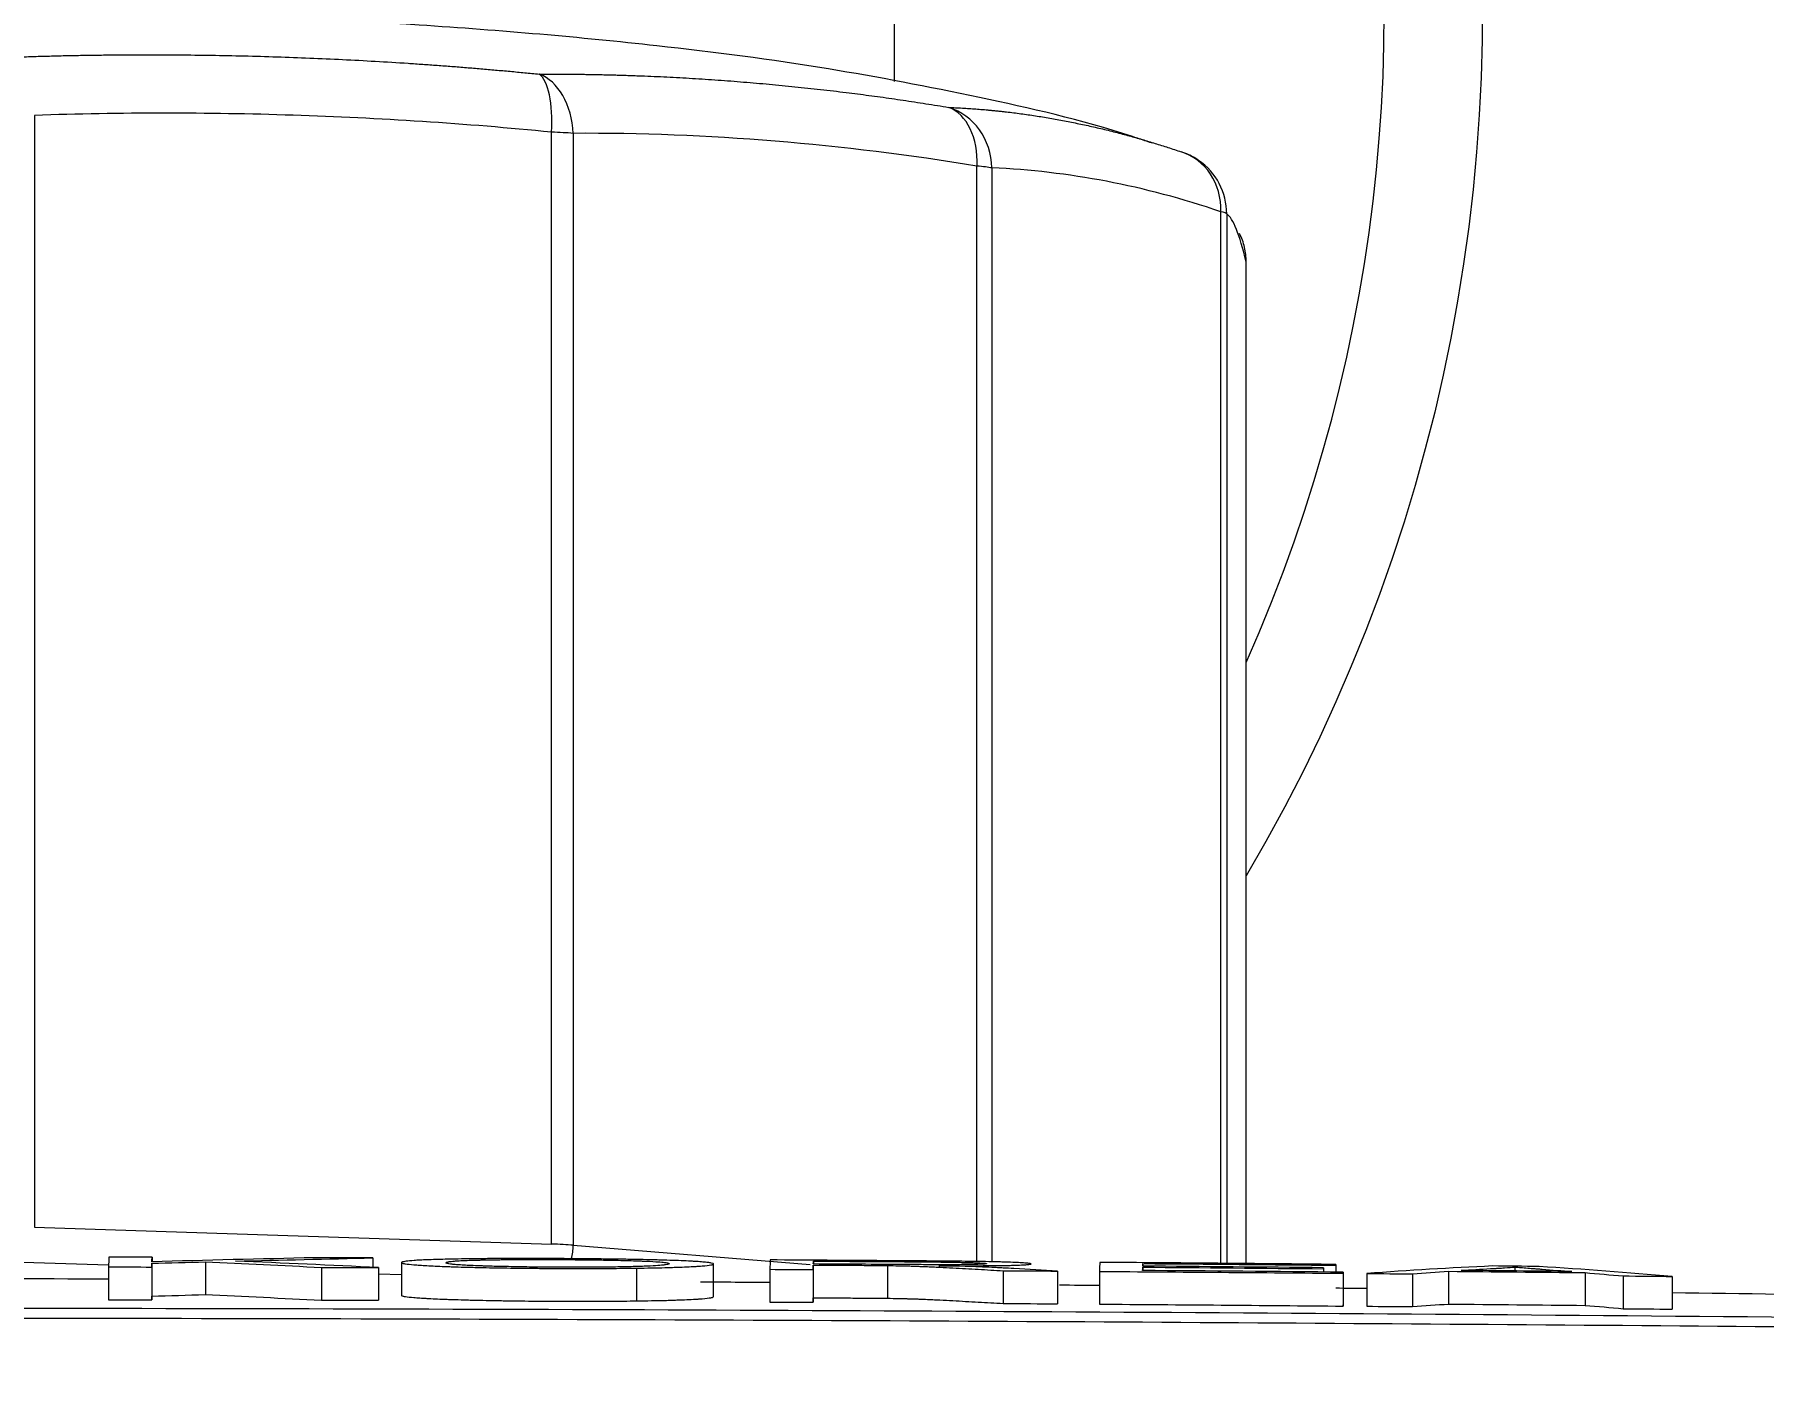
# Model space of a CAD drawing. Header units: millimetres. Extents: x 2433 to 4809, y -10272 to -6912.
# Drawn here: x 3197.83 to 3224.31, y -7985.04 to -7964.46 of the extents above; entities that cross this region are included whole.
import ezdxf

# ---------------------------------------------------------------- set-up
doc = ezdxf.new("R2010")
doc.units = ezdxf.units.MM
doc.layers.add('DIM', color=3, linetype='Continuous', lineweight=13)
doc.styles.add('ARIAL', font='arial.ttf')
doc.dimstyles.get("Standard").update_dxf_attribs({"dimtxt": 15, "dimasz": 15, "dimexe": 0.18, "dimexo": 0.0625, "dimgap": 4, "dimtad": 0, "dimtih": 1, "dimtoh": 1, "dimdec": 1, "dimdsep": 46, "dimtxsty": 'ARIAL', "dimcen": 0, "dimclrd": 3, "dimclre": 3, "dimclrt": 3, "dimadec": 0, "dimazin": 0, "dimtfac": 1, "dimtdec": 1, "dimtofl": 0, "dimtmove": 0, "dimatfit": 3, "dimfxl": 1, "dimtolj": 1, "dimtzin": 0, "dimarcsym": 0})

# ---------------------------------------------------------------- blocks, each defined once
blk = doc.blocks.new('*D43')
at = {"layer": 'Defpoints', "color": 0, "transparency": 16777216}
for p in [(3193.999, -7897.186), (3599.118, -9941.356), (3679.627, -9941.356)]:
    blk.add_point(p, dxfattribs=at)
at = {"layer": 'DIM', "color": 3, "lineweight": -2, "transparency": 16777216}
for p, q in [((3194.062, -7897.186), (3679.807, -7897.186)), ((3679.627, -7915.186), (3679.627, -8902.472)), ((3679.627, -9923.356), (3679.627, -8936.071)), ((3599.18, -9941.356), (3679.807, -9941.356))]:
    blk.add_line(p, q, dxfattribs=at)
at = {"layer": 'DIM', "color": 3, "transparency": 16777216}
for points in [[(3676.627, -7915.186), (3682.627, -7915.186), (3679.627, -7897.186)], [(3676.627, -9923.356), (3682.627, -9923.356), (3679.627, -9941.356)]]:
    blk.add_solid(points, dxfattribs=at)
at = {"layer": 'DIM', "color": 3, "transparency": 16777216, "insert": (3679.627, -8919.271), "char_height": 18, "attachment_point": 5, "style": 'ARIAL'}
blk.add_mtext('\\A1;(2280)', dxfattribs=at)

msp = doc.modelspace()

# ---------------------------------------------------------------- linework, layer by layer
at = {"linetype": 'Continuous', "lineweight": 18}
for p, q in [((3210.999, -7965.175), (3210.999, -7956.916)), ((3216.385, -7967.942), (3216.384, -7967.939)), ((3216.385, -7983.28), (3216.385, -7967.942)), ((3198.959, -7983.331), (3198.959, -7983.833)), ((3199.62, -7983.333), (3199.62, -7983.834)), ((3199.622, -7983.276), (3199.622, -7983.778)), ((3199.626, -7983.184), (3199.626, -7983.252)), ((3200.442, -7983.254), (3200.442, -7983.755)), ((3202.219, -7983.339), (3202.219, -7983.841)), ((3203.006, -7983.194), (3203.006, -7983.338)), ((3203.093, -7983.342), (3203.093, -7983.843)), ((3209.753, -7983.302), (3209.753, -7983.804)), ((3209.756, -7983.242), (3209.756, -7983.286)), ((3210.889, -7983.31), (3210.889, -7983.812)), ((3214.8, -7983.335), (3214.8, -7983.386)), ((3214.803, -7983.28), (3214.803, -7983.319)), ((3217.756, -7983.306), (3217.756, -7983.41)), ((3217.757, -7983.293), (3217.757, -7983.41)), ((3220.499, -7983.333), (3220.499, -7983.393)), ((3209.088, -7983.368), (3209.088, -7983.869)), ((3209.75, -7983.371), (3209.75, -7983.873)), ((3212.663, -7983.389), (3212.663, -7983.891)), ((3213.494, -7983.395), (3213.494, -7983.897)), ((3214.137, -7983.4), (3214.137, -7983.901)), ((3217.567, -7983.359), (3217.567, -7983.408)), ((3217.568, -7983.343), (3217.568, -7983.408)), ((3217.868, -7983.411), (3217.868, -7983.912)), ((3217.868, -7983.429), (3217.868, -7983.931)), ((3218.232, -7983.432), (3218.232, -7983.934)), ((3218.934, -7983.438), (3218.934, -7983.94)), ((3219.486, -7983.398), (3219.486, -7983.9)), ((3221.576, -7983.419), (3221.576, -7983.92)), ((3222.158, -7983.469), (3222.158, -7983.971)), ((3222.911, -7983.477), (3222.911, -7983.978))]:
    msp.add_line(p, q, dxfattribs=at)
at = {"linetype": 'Continuous', "lineweight": 13}
for p, q in [((3197.826, -7965.694), (3197.826, -7982.724)), ((3205.745, -7982.982), (3205.745, -7965.951)), ((3206.077, -7965.969), (3206.077, -7982.999)), ((3212.261, -7983.248), (3212.261, -7966.472)), ((3212.49, -7966.499), (3212.49, -7983.253)), ((3215.997, -7983.276), (3215.997, -7967.17)), ((3216.087, -7967.203), (3216.087, -7983.277)), ((3216.384, -7983.28), (3216.384, -7967.939)), ((3197.826, -7982.724), (3205.745, -7982.982)), ((3206.077, -7982.999), (3209.708, -7983.294)), ((3198.96, -7983.305), (3197.651, -7983.263)), ((3203.447, -7983.451), (3203.093, -7983.44)), ((3207.049, -7983.852), (3207.049, -7983.35))]:
    msp.add_line(p, q, dxfattribs=at)
at = {"linetype": 'Continuous', "lineweight": 18, "extrusion": (0, 0, -1)}
msp.add_arc((-3193.999, -7964.116), 26, 128.6803, 210.5719, dxfattribs=at)
at = {"linetype": 'Continuous', "lineweight": 13}
msp.add_arc((3193.999, -7964.116), 24.5, 336.0234, 48.4537, dxfattribs=at)
at = {"linetype": 'Continuous', "lineweight": 18}
for centre, start, end in [((3215.088, -7967.206), 55.3599, 71.0969), ((3215.385, -7967.942), 0, 13.2082)]:
    msp.add_arc(centre, 1, start, end, dxfattribs=at)
at = {"linetype": 'Continuous', "lineweight": 13}
for centre, major_axis, ratio, start_param, end_param in [((3205.395, -7966.033), (-0.005, 1), 0.683336, 4.77304, 6.037517), ((3205.395, -7966.033), (0.099, 0.995), 0.342438, 4.828573, 6.09305), ((3211.58, -7966.535), (0.04, 0.999), 0.91007, 4.784744, 6.049221), ((3211.58, -7966.535), (0.165, 0.986), 0.67237, 4.888534, 6.153011), ((3205.395, -7966.033), (-1, 0), 0.087156, 3.962179, 4.354878), ((3215.088, -7967.206), (0.324, 0.946), 0.899104, 5.047608, 6.312085), ((3215.088, -7967.206), (0.568, 0.823), 0.999089, 6.283165, 6.53612), ((3211.58, -7966.535), (-1, 0), 0.087156, 3.56948, 3.962179), ((3215.088, -7967.206), (-1, 0), 0.087156, 3.176781, 3.56948), ((3215.385, -7967.942), (0.974, 0.228), 0.988123, 6.053088, 6.283203), ((3205.395, -7983.063), (-1, 0), 0.087156, 3.962179, 4.354878), ((3205.736, -7983.031), (-0.04, -0.498), 0.679198, 1.264753, 1.689825)]:
    msp.add_ellipse(centre, major_axis=major_axis, ratio=ratio, start_param=start_param, end_param=end_param, dxfattribs=at)
at = {"linetype": 'Continuous', "lineweight": 18}
for centre, major_axis, ratio, start_param, end_param in [((3215.088, -7967.206), (0.568, 0.823), 0.999089, 5.319614, 6.283166), ((3215.385, -7967.942), (0.974, 0.228), 0.988123, 0.000017, 0.229046)]:
    msp.add_ellipse(centre, major_axis=major_axis, ratio=ratio, start_param=start_param, end_param=end_param, dxfattribs=at)
for points, knots in [([(3214.949, -7966.122), (3214.847, -7966.087), (3213.948, -7965.782), (3212.256, -7965.398), (3209.836, -7964.932), (3207.07, -7964.575), (3203.975, -7964.309), (3200.437, -7964.126), (3196.911, -7964.029), (3193.303, -7964.008), (3189.78, -7964.057), (3186.337, -7964.179), (3182.89, -7964.393), (3179.805, -7964.695), (3176.929, -7965.151), (3174.811, -7965.588), (3173.599, -7965.964), (3173.262, -7966.075)], [0, 0, 0, 0, 0.007267, 0.063999, 0.122625, 0.19141, 0.284019, 0.361251, 0.441573, 0.517676, 0.593093, 0.669703, 0.750451, 0.843607, 0.913436, 0.976116, 1, 1, 1, 1]), ([(3214.739, -7966.048), (3214.756, -7966.053), (3214.806, -7966.068), (3214.889, -7966.092), (3214.988, -7966.122), (3215.088, -7966.153), (3215.187, -7966.185), (3215.287, -7966.218), (3215.354, -7966.24), (3215.387, -7966.252)], [0, 0, 0, 0, 0.077587, 0.231048, 0.38457, 0.53819, 0.691944, 0.845868, 1, 1, 1, 1]), ([(3204.117, -7983.214), (3204.012, -7983.217), (3203.92, -7983.22), (3203.801, -7983.224), (3203.764, -7983.226), (3203.714, -7983.228), (3203.698, -7983.229), (3203.668, -7983.231), (3203.654, -7983.232), (3203.587, -7983.237), (3203.547, -7983.24), (3203.502, -7983.246), (3203.49, -7983.249), (3203.475, -7983.252), (3203.47, -7983.253), (3203.463, -7983.255), (3203.459, -7983.256), (3203.451, -7983.259), (3203.448, -7983.261), (3203.446, -7983.265), (3203.446, -7983.266), (3203.447, -7983.268), (3203.45, -7983.271), (3203.46, -7983.275), (3203.475, -7983.278), (3203.48, -7983.279), (3203.493, -7983.282), (3203.5, -7983.283), (3203.539, -7983.289), (3203.583, -7983.293), (3203.664, -7983.3), (3203.694, -7983.302), (3203.743, -7983.306), (3203.761, -7983.307), (3203.797, -7983.309), (3203.816, -7983.31), (3203.914, -7983.316), (3204.027, -7983.321), (3204.16, -7983.326), (3204.214, -7983.328), (3204.242, -7983.329), (3204.329, -7983.332), (3204.389, -7983.333), (3204.482, -7983.336), (3204.513, -7983.337), (3204.577, -7983.338), (3204.609, -7983.339), (3204.708, -7983.341), (3204.776, -7983.343), (3204.881, -7983.345), (3204.916, -7983.345), (3204.987, -7983.347), (3205.095, -7983.348), (3205.278, -7983.351), (3205.427, -7983.352), (3205.541, -7983.353), (3205.579, -7983.353), (3205.655, -7983.354), (3205.693, -7983.354), (3205.884, -7983.355), (3206.035, -7983.356), (3206.261, -7983.356), (3206.336, -7983.355), (3206.448, -7983.355), (3206.485, -7983.355), (3206.559, -7983.354), (3206.741, -7983.353), (3206.915, -7983.352), (3207.049, -7983.35)], [0, 0, 0, 0, 0.0625, 0.0625, 0.09375, 0.09375, 0.109375, 0.109375, 0.125, 0.125, 0.1875, 0.1875, 0.21875, 0.21875, 0.234375, 0.234375, 0.25, 0.25, 0.28125, 0.28125, 0.296875, 0.296875, 0.3125, 0.34375, 0.34375, 0.359375, 0.359375, 0.375, 0.375, 0.4375, 0.4375, 0.46875, 0.46875, 0.484375, 0.484375, 0.5, 0.5, 0.5625, 0.578125, 0.578125, 0.59375, 0.59375, 0.625, 0.625, 0.640625, 0.640625, 0.65625, 0.65625, 0.6875, 0.6875, 0.703125, 0.703125, 0.71875, 0.75, 0.78125, 0.78125, 0.796875, 0.796875, 0.8125, 0.8125, 0.875, 0.875, 0.90625, 0.90625, 0.921875, 0.921875, 0.9375, 1, 1, 1, 1]), ([(3207.049, -7983.35), (3207.208, -7983.348), (3207.352, -7983.345), (3207.514, -7983.341), (3207.545, -7983.34), (3207.591, -7983.339), (3207.606, -7983.338), (3207.635, -7983.337), (3207.707, -7983.335), (3207.771, -7983.332), (3207.865, -7983.328), (3207.908, -7983.326), (3207.957, -7983.323), (3207.966, -7983.322), (3207.985, -7983.321), (3208.012, -7983.319), (3208.036, -7983.317), (3208.112, -7983.311), (3208.155, -7983.306), (3208.191, -7983.3), (3208.198, -7983.299), (3208.208, -7983.296), (3208.213, -7983.295), (3208.223, -7983.291), (3208.227, -7983.289), (3208.228, -7983.281), (3208.217, -7983.276), (3208.184, -7983.27), (3208.176, -7983.268), (3208.159, -7983.266), (3208.13, -7983.262), (3208.068, -7983.256), (3208.002, -7983.251), (3207.946, -7983.248), (3207.927, -7983.246), (3207.895, -7983.245), (3207.885, -7983.244), (3207.863, -7983.243), (3207.761, -7983.238), (3207.639, -7983.233), (3207.496, -7983.229), (3207.48, -7983.228), (3207.447, -7983.227), (3207.431, -7983.227), (3207.38, -7983.225), (3207.276, -7983.223), (3207.166, -7983.22), (3207.013, -7983.217), (3206.933, -7983.216), (3206.831, -7983.214), (3206.81, -7983.214), (3206.768, -7983.213), (3206.706, -7983.212), (3206.558, -7983.21), (3206.428, -7983.209), (3206.296, -7983.207), (3206.23, -7983.207), (3206.163, -7983.206), (3206.119, -7983.206), (3206.096, -7983.206), (3205.984, -7983.205), (3205.894, -7983.204), (3205.715, -7983.204), (3205.626, -7983.203), (3205.493, -7983.203), (3205.426, -7983.203), (3205.36, -7983.203), (3205.315, -7983.203), (3205.293, -7983.203), (3205.183, -7983.203), (3205.01, -7983.203), (3204.845, -7983.204), (3204.724, -7983.205), (3204.684, -7983.206), (3204.625, -7983.206), (3204.606, -7983.206), (3204.567, -7983.207), (3204.395, -7983.209), (3204.241, -7983.211), (3204.117, -7983.214)], [0, 0, 0, 0, 0.0625, 0.0625, 0.078125, 0.078125, 0.085938, 0.085938, 0.09375, 0.125, 0.125, 0.15625, 0.15625, 0.164063, 0.164063, 0.171875, 0.1875, 0.1875, 0.25, 0.25, 0.265625, 0.265625, 0.28125, 0.28125, 0.3125, 0.3125, 0.375, 0.375, 0.390625, 0.390625, 0.40625, 0.4375, 0.46875, 0.46875, 0.484375, 0.484375, 0.492187, 0.492187, 0.5, 0.5625, 0.5625, 0.570312, 0.570312, 0.578125, 0.578125, 0.59375, 0.625, 0.625, 0.65625, 0.65625, 0.664062, 0.664062, 0.671875, 0.6875, 0.71875, 0.71875, 0.734375, 0.742187, 0.742187, 0.75, 0.75, 0.78125, 0.78125, 0.8125, 0.8125, 0.828125, 0.835937, 0.835937, 0.84375, 0.84375, 0.875, 0.90625, 0.90625, 0.921875, 0.921875, 0.929687, 0.929687, 0.9375, 1, 1, 1, 1]), ([(3204.612, -7983.314), (3204.519, -7983.311), (3204.44, -7983.307), (3204.358, -7983.302), (3204.342, -7983.301), (3204.313, -7983.299), (3204.3, -7983.298), (3204.261, -7983.295), (3204.239, -7983.293), (3204.202, -7983.289), (3204.186, -7983.286), (3204.161, -7983.282), (3204.151, -7983.28), (3204.137, -7983.276), (3204.132, -7983.274), (3204.127, -7983.27), (3204.127, -7983.268), (3204.131, -7983.262), (3204.139, -7983.258), (3204.159, -7983.254), (3204.164, -7983.253), (3204.174, -7983.251), (3204.179, -7983.25), (3204.198, -7983.247), (3204.213, -7983.245), (3204.248, -7983.242), (3204.269, -7983.24), (3204.305, -7983.238), (3204.318, -7983.237), (3204.345, -7983.235), (3204.36, -7983.235), (3204.407, -7983.232), (3204.442, -7983.231), (3204.501, -7983.229), (3204.522, -7983.228), (3204.554, -7983.228), (3204.566, -7983.227), (3204.589, -7983.227), (3204.601, -7983.226), (3204.624, -7983.226), (3204.637, -7983.226), (3204.661, -7983.225), (3204.699, -7983.224), (3204.738, -7983.224), (3204.817, -7983.222), (3204.873, -7983.222), (3204.96, -7983.22), (3204.989, -7983.22), (3205.049, -7983.22), (3205.14, -7983.219), (3205.266, -7983.218), (3205.363, -7983.218), (3205.43, -7983.218), (3205.463, -7983.218), (3205.564, -7983.218), (3205.631, -7983.218), (3205.732, -7983.218), (3205.766, -7983.218), (3205.834, -7983.218), (3205.868, -7983.219), (3205.936, -7983.219), (3205.97, -7983.219), (3206.038, -7983.22), (3206.072, -7983.22), (3206.239, -7983.221), (3206.369, -7983.223), (3206.525, -7983.225), (3206.556, -7983.226), (3206.618, -7983.227), (3206.648, -7983.227), (3206.736, -7983.229), (3206.792, -7983.23), (3206.9, -7983.233), (3206.951, -7983.235), (3207.023, -7983.237), (3207.047, -7983.238), (3207.092, -7983.239), (3207.113, -7983.24), (3207.216, -7983.244), (3207.285, -7983.247), (3207.341, -7983.251)], [0, 0, 0, 0, 0.0625, 0.0625, 0.078125, 0.078125, 0.09375, 0.09375, 0.125, 0.125, 0.15625, 0.15625, 0.1875, 0.1875, 0.21875, 0.21875, 0.25, 0.25, 0.3125, 0.3125, 0.328125, 0.328125, 0.34375, 0.34375, 0.375, 0.375, 0.40625, 0.40625, 0.421875, 0.421875, 0.4375, 0.4375, 0.46875, 0.46875, 0.484375, 0.484375, 0.492187, 0.492187, 0.5, 0.5, 0.507812, 0.507812, 0.515625, 0.53125, 0.53125, 0.5625, 0.5625, 0.578125, 0.578125, 0.59375, 0.625, 0.640625, 0.640625, 0.65625, 0.65625, 0.6875, 0.6875, 0.703125, 0.703125, 0.71875, 0.71875, 0.734375, 0.734375, 0.75, 0.75, 0.8125, 0.8125, 0.828125, 0.828125, 0.84375, 0.84375, 0.875, 0.875, 0.90625, 0.90625, 0.921875, 0.921875, 0.9375, 0.9375, 1, 1, 1, 1]), ([(3207.341, -7983.251), (3207.388, -7983.254), (3207.426, -7983.257), (3207.484, -7983.264), (3207.506, -7983.267), (3207.524, -7983.271), (3207.527, -7983.272), (3207.533, -7983.273), (3207.54, -7983.276), (3207.544, -7983.278), (3207.546, -7983.281), (3207.546, -7983.283), (3207.543, -7983.286), (3207.54, -7983.288), (3207.528, -7983.293), (3207.514, -7983.296), (3207.486, -7983.3), (3207.48, -7983.301), (3207.467, -7983.302), (3207.46, -7983.303), (3207.438, -7983.306), (3207.421, -7983.307), (3207.363, -7983.312), (3207.315, -7983.315), (3207.25, -7983.318), (3207.242, -7983.318), (3207.227, -7983.319), (3207.219, -7983.319), (3207.195, -7983.32), (3207.162, -7983.321), (3207.127, -7983.323), (3207.091, -7983.324), (3207.072, -7983.324), (3207.014, -7983.326), (3206.973, -7983.327), (3206.91, -7983.329), (3206.877, -7983.329), (3206.843, -7983.33), (3206.82, -7983.33), (3206.809, -7983.331), (3206.703, -7983.333), (3206.555, -7983.335), (3206.394, -7983.336), (3206.311, -7983.336), (3206.283, -7983.336), (3206.227, -7983.336), (3206.199, -7983.336), (3206.059, -7983.337), (3205.945, -7983.336), (3205.802, -7983.336), (3205.773, -7983.336), (3205.716, -7983.335), (3205.631, -7983.335), (3205.49, -7983.334), (3205.38, -7983.332), (3205.298, -7983.331), (3205.271, -7983.331), (3205.217, -7983.33), (3205.19, -7983.329), (3205.059, -7983.327), (3204.96, -7983.325), (3204.822, -7983.321), (3204.778, -7983.32), (3204.714, -7983.318), (3204.693, -7983.317), (3204.652, -7983.316), (3204.632, -7983.315), (3204.612, -7983.314)], [0, 0, 0, 0, 0.0625, 0.0625, 0.125, 0.125, 0.140625, 0.140625, 0.15625, 0.1875, 0.1875, 0.21875, 0.21875, 0.25, 0.25, 0.3125, 0.3125, 0.328125, 0.328125, 0.34375, 0.34375, 0.375, 0.375, 0.4375, 0.4375, 0.445313, 0.445313, 0.453125, 0.453125, 0.46875, 0.484375, 0.484375, 0.5, 0.5, 0.53125, 0.53125, 0.546875, 0.554688, 0.554688, 0.5625, 0.5625, 0.625, 0.65625, 0.65625, 0.671875, 0.671875, 0.6875, 0.6875, 0.75, 0.75, 0.765625, 0.765625, 0.78125, 0.8125, 0.84375, 0.84375, 0.859375, 0.859375, 0.875, 0.875, 0.9375, 0.9375, 0.96875, 0.96875, 0.984375, 0.984375, 1, 1, 1, 1]), ([(3211.679, -7983.313), (3211.752, -7983.313), (3211.823, -7983.313), (3211.964, -7983.314), (3212.034, -7983.313), (3212.172, -7983.313), (3212.24, -7983.313), (3212.34, -7983.312), (3212.373, -7983.312), (3212.438, -7983.312), (3212.47, -7983.311), (3212.562, -7983.311), (3212.62, -7983.31), (3212.688, -7983.309), (3212.701, -7983.308), (3212.727, -7983.308), (3212.74, -7983.308), (3212.777, -7983.307), (3212.801, -7983.306), (3212.867, -7983.304), (3212.907, -7983.303), (3212.958, -7983.301), (3212.974, -7983.3), (3213.002, -7983.298), (3213.015, -7983.297), (3213.048, -7983.295), (3213.064, -7983.293), (3213.077, -7983.291), (3213.079, -7983.29), (3213.083, -7983.29), (3213.088, -7983.288), (3213.089, -7983.287), (3213.089, -7983.284), (3213.084, -7983.282), (3213.072, -7983.28), (3213.069, -7983.279), (3213.062, -7983.278), (3213.052, -7983.277), (3213.02, -7983.273), (3212.981, -7983.271), (3212.934, -7983.268), (3212.917, -7983.267), (3212.881, -7983.265), (3212.862, -7983.264), (3212.8, -7983.262), (3212.754, -7983.26), (3212.69, -7983.258), (3212.677, -7983.257), (3212.65, -7983.257), (3212.636, -7983.256), (3212.594, -7983.255), (3212.506, -7983.253), (3212.41, -7983.251), (3212.326, -7983.249), (3212.309, -7983.249), (3212.274, -7983.249), (3212.257, -7983.248), (3212.205, -7983.248), (3212.17, -7983.247), (3212.064, -7983.246), (3211.993, -7983.245), (3211.85, -7983.243), (3211.778, -7983.243), (3211.634, -7983.241), (3211.561, -7983.241), (3211.453, -7983.24), (3211.416, -7983.24), (3211.344, -7983.239), (3211.307, -7983.239), (3211.126, -7983.238), (3210.4, -7983.233), (3209.674, -7983.228), (3209.094, -7983.224)], [0, 0, 0, 0, 0.03125, 0.03125, 0.0625, 0.0625, 0.09375, 0.09375, 0.109375, 0.109375, 0.125, 0.125, 0.15625, 0.15625, 0.164062, 0.164062, 0.171875, 0.171875, 0.1875, 0.1875, 0.21875, 0.21875, 0.234375, 0.234375, 0.25, 0.25, 0.28125, 0.28125, 0.289062, 0.289062, 0.296875, 0.3125, 0.3125, 0.34375, 0.34375, 0.351562, 0.351562, 0.359375, 0.375, 0.40625, 0.40625, 0.421875, 0.421875, 0.4375, 0.4375, 0.46875, 0.46875, 0.476562, 0.476562, 0.484375, 0.484375, 0.5, 0.53125, 0.53125, 0.539062, 0.539062, 0.546875, 0.546875, 0.5625, 0.5625, 0.59375, 0.59375, 0.625, 0.625, 0.65625, 0.65625, 0.671875, 0.671875, 0.6875, 0.6875, 0.75, 1, 1, 1, 1]), ([(3209.753, -7983.302), (3209.943, -7983.303), (3210.18, -7983.305), (3210.416, -7983.306), (3210.511, -7983.307), (3210.559, -7983.307), (3210.653, -7983.308), (3210.701, -7983.308), (3210.772, -7983.309), (3210.795, -7983.309), (3210.842, -7983.31), (3210.866, -7983.31), (3210.889, -7983.31)], [0, 0, 0, 0, 0.5, 0.625, 0.625, 0.75, 0.75, 0.875, 0.875, 0.9375, 0.9375, 1, 1, 1, 1]), ([(3209.756, -7983.242), (3210.054, -7983.244), (3210.501, -7983.247), (3211.022, -7983.25), (3211.246, -7983.252), (3211.339, -7983.253), (3211.358, -7983.253), (3211.395, -7983.253), (3211.451, -7983.253), (3211.506, -7983.254), (3211.58, -7983.255), (3211.617, -7983.255), (3211.691, -7983.256), (3211.728, -7983.256), (3211.801, -7983.257), (3211.837, -7983.258), (3211.908, -7983.259), (3211.943, -7983.259), (3211.994, -7983.26), (3212.01, -7983.261), (3212.043, -7983.261), (3212.059, -7983.262), (3212.09, -7983.262), (3212.105, -7983.263), (3212.135, -7983.264), (3212.149, -7983.264), (3212.19, -7983.265), (3212.215, -7983.266), (3212.251, -7983.267), (3212.262, -7983.268), (3212.284, -7983.269), (3212.314, -7983.27), (3212.339, -7983.272), (3212.36, -7983.273), (3212.366, -7983.274), (3212.377, -7983.275), (3212.382, -7983.275), (3212.395, -7983.277), (3212.4, -7983.278), (3212.405, -7983.279), (3212.407, -7983.28), (3212.408, -7983.281), (3212.408, -7983.281), (3212.406, -7983.283), (3212.402, -7983.284), (3212.393, -7983.285), (3212.39, -7983.285), (3212.381, -7983.286), (3212.376, -7983.287), (3212.348, -7983.289), (3212.315, -7983.29), (3212.274, -7983.292)], [0, 0, 0, 0, 0.25, 0.375, 0.4375, 0.4375, 0.453125, 0.453125, 0.46875, 0.5, 0.5, 0.53125, 0.53125, 0.5625, 0.5625, 0.59375, 0.59375, 0.625, 0.625, 0.640625, 0.640625, 0.65625, 0.65625, 0.671875, 0.671875, 0.6875, 0.6875, 0.71875, 0.71875, 0.734375, 0.734375, 0.75, 0.78125, 0.78125, 0.796875, 0.796875, 0.8125, 0.8125, 0.84375, 0.84375, 0.859375, 0.859375, 0.875, 0.875, 0.90625, 0.90625, 0.921875, 0.921875, 0.9375, 0.9375, 1, 1, 1, 1]), ([(3210.889, -7983.31), (3210.948, -7983.311), (3211.005, -7983.312), (3211.087, -7983.314), (3211.114, -7983.314), (3211.153, -7983.315), (3211.166, -7983.315), (3211.186, -7983.316), (3211.192, -7983.316), (3211.205, -7983.316), (3211.211, -7983.316), (3211.241, -7983.317), (3211.265, -7983.318), (3211.31, -7983.319), (3211.332, -7983.32), (3211.374, -7983.322), (3211.395, -7983.323), (3211.435, -7983.324), (3211.454, -7983.325), (3211.512, -7983.327), (3211.549, -7983.329), (3211.621, -7983.332), (3211.656, -7983.334), (3211.759, -7983.339), (3211.826, -7983.343), (3211.958, -7983.349), (3212.022, -7983.353), (3212.151, -7983.36), (3212.216, -7983.364), (3212.408, -7983.375), (3212.535, -7983.382), (3212.663, -7983.389)], [0, 0, 0, 0, 0.0625, 0.0625, 0.09375, 0.09375, 0.109375, 0.109375, 0.117187, 0.117187, 0.125, 0.125, 0.15625, 0.15625, 0.1875, 0.1875, 0.21875, 0.21875, 0.25, 0.25, 0.3125, 0.3125, 0.375, 0.375, 0.5, 0.5, 0.625, 0.625, 0.75, 0.75, 1, 1, 1, 1]), ([(3212.274, -7983.292), (3212.246, -7983.293), (3212.215, -7983.294), (3212.162, -7983.295), (3212.133, -7983.295), (3212.103, -7983.296), (3212.082, -7983.296), (3212.072, -7983.296), (3212.018, -7983.297), (3211.973, -7983.297), (3211.914, -7983.297), (3211.902, -7983.297), (3211.878, -7983.297), (3211.866, -7983.297), (3211.83, -7983.297), (3211.805, -7983.297), (3211.732, -7983.297), (3211.682, -7983.297), (3211.582, -7983.297), (3211.532, -7983.297), (3211.43, -7983.297), (3211.38, -7983.296), (3211.278, -7983.296), (3211.227, -7983.295), (3211.176, -7983.295)], [0, 0, 0, 0, 0.125, 0.125, 0.1875, 0.21875, 0.21875, 0.25, 0.25, 0.375, 0.375, 0.40625, 0.40625, 0.4375, 0.4375, 0.5, 0.5, 0.625, 0.625, 0.75, 0.75, 0.875, 0.875, 1, 1, 1, 1]), ([(3212.078, -7983.323), (3212.049, -7983.322), (3212.018, -7983.321), (3211.954, -7983.319), (3211.921, -7983.318), (3211.854, -7983.317), (3211.819, -7983.316), (3211.75, -7983.315), (3211.715, -7983.314), (3211.679, -7983.313)], [0, 0, 0, 0, 0.25, 0.25, 0.5, 0.5, 0.75, 0.75, 1, 1, 1, 1]), ([(3213.494, -7983.395), (3213.272, -7983.382), (3212.994, -7983.367), (3212.716, -7983.351), (3212.647, -7983.348), (3212.633, -7983.347), (3212.605, -7983.345), (3212.562, -7983.343), (3212.518, -7983.341), (3212.427, -7983.336), (3212.363, -7983.334), (3212.227, -7983.328), (3212.155, -7983.326), (3212.078, -7983.323)], [0, 0, 0, 0, 0.5, 0.625, 0.625, 0.65625, 0.65625, 0.6875, 0.75, 0.75, 0.875, 0.875, 1, 1, 1, 1]), ([(3219.677, -7983.385), (3219.827, -7983.376), (3219.996, -7983.365), (3220.174, -7983.355), (3220.202, -7983.354), (3220.221, -7983.353), (3220.231, -7983.352), (3220.277, -7983.35), (3220.379, -7983.343), (3220.457, -7983.337), (3220.499, -7983.333)], [0, 0, 0, 0, 0.5, 0.5625, 0.59375, 0.59375, 0.625, 0.625, 0.75, 1, 1, 1, 1]), ([(3220.499, -7983.333), (3220.528, -7983.335), (3220.56, -7983.338), (3220.627, -7983.343), (3220.661, -7983.346), (3220.733, -7983.352), (3220.769, -7983.355), (3220.825, -7983.359), (3220.844, -7983.36), (3220.882, -7983.363), (3221.052, -7983.376), (3221.221, -7983.39), (3221.372, -7983.402)], [0, 0, 0, 0, 0.125, 0.125, 0.25, 0.25, 0.375, 0.375, 0.4375, 0.4375, 0.5, 1, 1, 1, 1]), ([(3203.447, -7983.765), (3203.447, -7983.765), (3203.447, -7983.765), (3203.446, -7983.766), (3203.446, -7983.767), (3203.447, -7983.769), (3203.45, -7983.773), (3203.46, -7983.776), (3203.475, -7983.78), (3203.48, -7983.781), (3203.493, -7983.783), (3203.5, -7983.784), (3203.539, -7983.79), (3203.583, -7983.795), (3203.664, -7983.802), (3203.694, -7983.804), (3203.743, -7983.807), (3203.761, -7983.809), (3203.797, -7983.811), (3203.816, -7983.812), (3203.914, -7983.818), (3204.027, -7983.823), (3204.16, -7983.828), (3204.214, -7983.83), (3204.242, -7983.831), (3204.329, -7983.833), (3204.389, -7983.835), (3204.482, -7983.838), (3204.513, -7983.839), (3204.577, -7983.84), (3204.609, -7983.841), (3204.708, -7983.843), (3204.776, -7983.845), (3204.881, -7983.846), (3204.916, -7983.847), (3204.987, -7983.848), (3205.095, -7983.85), (3205.278, -7983.852), (3205.427, -7983.854), (3205.541, -7983.855), (3205.579, -7983.855), (3205.655, -7983.856), (3205.693, -7983.856), (3205.884, -7983.857), (3206.035, -7983.857), (3206.261, -7983.857), (3206.336, -7983.857), (3206.448, -7983.857), (3206.485, -7983.857), (3206.559, -7983.856), (3206.741, -7983.855), (3206.915, -7983.853), (3207.049, -7983.852)], [0, 0, 0, 0, 0.000696, 0.000696, 0.02242, 0.02242, 0.044144, 0.087592, 0.087592, 0.109316, 0.109316, 0.13104, 0.13104, 0.217936, 0.217936, 0.261384, 0.261384, 0.283108, 0.283108, 0.304832, 0.304832, 0.391728, 0.413452, 0.413452, 0.435176, 0.435176, 0.478624, 0.478624, 0.500348, 0.500348, 0.522072, 0.522072, 0.56552, 0.56552, 0.587244, 0.587244, 0.608968, 0.652416, 0.695864, 0.695864, 0.717588, 0.717588, 0.739312, 0.739312, 0.826208, 0.826208, 0.869656, 0.869656, 0.89138, 0.89138, 0.913104, 1, 1, 1, 1]), ([(3207.049, -7983.852), (3207.208, -7983.849), (3207.352, -7983.847), (3207.514, -7983.843), (3207.545, -7983.842), (3207.591, -7983.84), (3207.606, -7983.84), (3207.635, -7983.839), (3207.707, -7983.836), (3207.771, -7983.834), (3207.865, -7983.83), (3207.908, -7983.827), (3207.957, -7983.824), (3207.966, -7983.824), (3207.985, -7983.823), (3208.012, -7983.821), (3208.036, -7983.819), (3208.112, -7983.813), (3208.155, -7983.808), (3208.191, -7983.802), (3208.198, -7983.8), (3208.208, -7983.798), (3208.213, -7983.797), (3208.223, -7983.793), (3208.227, -7983.79), (3208.227, -7983.787), (3208.227, -7983.787), (3208.227, -7983.787)], [0, 0, 0, 0, 0.198236, 0.198236, 0.247795, 0.247795, 0.272575, 0.272575, 0.297354, 0.396472, 0.396472, 0.495591, 0.495591, 0.52037, 0.52037, 0.54515, 0.594709, 0.594709, 0.792945, 0.792945, 0.842504, 0.842504, 0.892063, 0.892063, 0.991181, 0.991181, 1, 1, 1, 1]), ([(3209.753, -7983.804), (3209.943, -7983.805), (3210.18, -7983.806), (3210.417, -7983.808), (3210.511, -7983.808), (3210.559, -7983.809), (3210.654, -7983.809), (3210.701, -7983.81), (3210.772, -7983.81), (3210.795, -7983.811), (3210.842, -7983.811), (3210.866, -7983.811), (3210.889, -7983.812)], [0, 0, 0, 0, 0.5, 0.625, 0.625, 0.75, 0.75, 0.875, 0.875, 0.9375, 0.9375, 1, 1, 1, 1]), ([(3210.889, -7983.812), (3210.948, -7983.812), (3211.005, -7983.813), (3211.087, -7983.815), (3211.114, -7983.816), (3211.153, -7983.816), (3211.166, -7983.817), (3211.186, -7983.817), (3211.192, -7983.817), (3211.205, -7983.818), (3211.211, -7983.818), (3211.241, -7983.819), (3211.265, -7983.819), (3211.31, -7983.821), (3211.332, -7983.822), (3211.374, -7983.823), (3211.395, -7983.824), (3211.435, -7983.826), (3211.454, -7983.826), (3211.512, -7983.829), (3211.549, -7983.83), (3211.621, -7983.834), (3211.656, -7983.836), (3211.759, -7983.841), (3211.826, -7983.844), (3211.958, -7983.851), (3212.022, -7983.855), (3212.151, -7983.862), (3212.216, -7983.865), (3212.408, -7983.876), (3212.535, -7983.884), (3212.663, -7983.891)], [0, 0, 0, 0, 0.0625, 0.0625, 0.09375, 0.09375, 0.109375, 0.109375, 0.117188, 0.117188, 0.125, 0.125, 0.15625, 0.15625, 0.1875, 0.1875, 0.21875, 0.21875, 0.25, 0.25, 0.3125, 0.3125, 0.375, 0.375, 0.5, 0.5, 0.625, 0.625, 0.75, 0.75, 1, 1, 1, 1]), ([(3277.696, -7985.002), (3276.782, -7984.974), (3273.892, -7984.887), (3269.42, -7984.778), (3263.803, -7984.629), (3258.048, -7984.48), (3251.924, -7984.322), (3246.159, -7984.181), (3241.603, -7984.077), (3237.829, -7983.995), (3233.916, -7983.915), (3228.879, -7983.821), (3225.085, -7983.759), (3222.91, -7983.728)], [0, 0, 0, 0, 0.056787, 0.177836, 0.275083, 0.375579, 0.494642, 0.602489, 0.681867, 0.736946, 0.802093, 0.886605, 1, 1, 1, 1])]:
    msp.add_open_spline(points, degree=3, knots=knots, dxfattribs=at)
at = {"linetype": 'Continuous', "lineweight": 13}
for points, knots in [([(3197.525, -7964.801), (3197.565, -7964.799), (3197.644, -7964.797), (3197.762, -7964.793), (3197.88, -7964.789), (3197.998, -7964.786), (3198.116, -7964.783), (3198.234, -7964.78), (3198.352, -7964.777), (3198.47, -7964.775), (3198.587, -7964.773), (3198.705, -7964.771), (3198.823, -7964.77), (3198.941, -7964.768), (3199.059, -7964.767), (3199.177, -7964.766), (3199.294, -7964.766), (3199.412, -7964.765), (3199.658, -7964.765), (3200.032, -7964.766), (3200.534, -7964.772), (3201.036, -7964.782), (3201.539, -7964.796), (3202.041, -7964.815), (3202.543, -7964.837), (3203.046, -7964.864), (3203.455, -7964.889), (3203.771, -7964.911), (3203.994, -7964.927), (3204.217, -7964.943), (3204.44, -7964.961), (3204.663, -7964.979), (3204.886, -7964.999), (3205.11, -7965.019), (3205.333, -7965.04), (3205.482, -7965.055), (3205.557, -7965.062)], [0, 0, 0, 0, 0.014759, 0.029506, 0.044243, 0.05897, 0.07369, 0.088402, 0.103107, 0.117807, 0.132503, 0.147195, 0.161885, 0.176573, 0.191261, 0.20595, 0.22064, 0.235333, 0.250029, 0.312597, 0.37507, 0.43753, 0.500059, 0.56257, 0.625013, 0.687472, 0.750029, 0.777777, 0.805516, 0.833253, 0.860994, 0.888747, 0.916517, 0.944311, 0.972137, 1, 1, 1, 1]), ([(3205.557, -7965.062), (3205.588, -7965.062), (3205.649, -7965.062), (3205.741, -7965.062), (3205.833, -7965.062), (3205.925, -7965.062), (3206.017, -7965.063), (3206.109, -7965.063), (3206.201, -7965.064), (3206.293, -7965.066), (3206.385, -7965.067), (3206.476, -7965.069), (3206.568, -7965.071), (3206.66, -7965.073), (3206.752, -7965.076), (3206.844, -7965.079), (3206.936, -7965.082), (3207.028, -7965.085), (3207.22, -7965.092), (3207.511, -7965.105), (3207.903, -7965.126), (3208.295, -7965.152), (3208.687, -7965.182), (3209.079, -7965.216), (3209.472, -7965.254), (3209.864, -7965.296), (3210.185, -7965.334), (3210.432, -7965.365), (3210.606, -7965.388), (3210.781, -7965.411), (3210.955, -7965.436), (3211.13, -7965.461), (3211.304, -7965.487), (3211.479, -7965.515), (3211.654, -7965.543), (3211.771, -7965.562), (3211.829, -7965.572)], [0, 0, 0, 0, 0.014755, 0.0295, 0.044234, 0.058958, 0.073674, 0.088383, 0.103085, 0.117782, 0.132474, 0.147163, 0.161849, 0.176534, 0.191218, 0.205903, 0.22059, 0.235279, 0.249971, 0.312524, 0.374981, 0.437426, 0.499941, 0.562466, 0.624924, 0.687398, 0.749971, 0.777727, 0.805473, 0.833216, 0.860964, 0.888723, 0.916499, 0.9443, 0.972131, 1, 1, 1, 1]), ([(3211.829, -7965.572), (3211.846, -7965.572), (3211.881, -7965.574), (3211.933, -7965.576), (3211.985, -7965.579), (3212.037, -7965.581), (3212.089, -7965.585), (3212.141, -7965.588), (3212.193, -7965.591), (3212.245, -7965.595), (3212.297, -7965.599), (3212.348, -7965.604), (3212.4, -7965.608), (3212.452, -7965.613), (3212.504, -7965.618), (3212.556, -7965.623), (3212.608, -7965.628), (3212.66, -7965.634), (3212.769, -7965.647), (3212.934, -7965.667), (3213.156, -7965.699), (3213.378, -7965.736), (3213.6, -7965.776), (3213.823, -7965.821), (3214.045, -7965.869), (3214.269, -7965.922), (3214.451, -7965.969), (3214.591, -7966.007), (3214.674, -7966.03), (3214.723, -7966.044), (3214.739, -7966.048)], [0, 0, 0, 0, 0.018012, 0.036011, 0.053997, 0.071971, 0.089936, 0.107891, 0.125838, 0.143779, 0.161714, 0.179645, 0.197573, 0.215499, 0.233424, 0.251351, 0.269279, 0.28721, 0.305146, 0.381504, 0.457747, 0.533975, 0.610289, 0.686615, 0.762859, 0.839122, 0.915506, 0.949388, 0.983258, 1, 1, 1, 1]), ([(3205.745, -7965.951), (3204.427, -7965.82), (3203.107, -7965.735), (3200.465, -7965.649), (3199.144, -7965.648), (3197.826, -7965.694)], [0, 0, 0, 0, 0.5, 0.5, 1, 1, 1, 1]), ([(3212.261, -7966.472), (3211.232, -7966.3), (3210.201, -7966.174), (3208.137, -7966.006), (3207.107, -7965.964), (3206.077, -7965.969)], [0, 0, 0, 0, 0.5, 0.5, 1, 1, 1, 1]), ([(3215.997, -7967.17), (3215.413, -7966.97), (3214.828, -7966.816), (3213.658, -7966.592), (3213.074, -7966.522), (3212.49, -7966.499)], [0, 0, 0, 0, 0.5, 0.5, 1, 1, 1, 1]), ([(3216.384, -7967.939), (3216.335, -7967.728), (3216.285, -7967.563), (3216.186, -7967.317), (3216.136, -7967.237), (3216.087, -7967.203)], [0, 0, 0, 0, 0.5, 0.5, 1, 1, 1, 1]), ([(3288.052, -7985.512), (3287.922, -7985.506), (3287.664, -7985.493), (3287.276, -7985.476), (3286.891, -7985.458), (3286.508, -7985.441), (3286.127, -7985.424), (3285.748, -7985.408), (3285.058, -7985.378), (3284.144, -7985.34), (3283.087, -7985.299), (3282.283, -7985.269), (3281.731, -7985.249), (3281.371, -7985.237), (3281.12, -7985.228), (3280.895, -7985.22), (3280.67, -7985.213), (3280.445, -7985.205), (3280.22, -7985.198), (3279.996, -7985.191), (3279.772, -7985.184), (3279.548, -7985.177), (3279.325, -7985.17), (3279.102, -7985.163), (3278.879, -7985.156), (3278.656, -7985.149), (3278.434, -7985.143), (3278.211, -7985.137), (3277.777, -7985.124), (3277.137, -7985.107), (3276.29, -7985.086), (3275.458, -7985.067), (3274.345, -7985.041), (3272.954, -7985.009), (3271.275, -7984.972), (3269.736, -7984.938), (3268.337, -7984.908), (3267.077, -7984.882), (3265.817, -7984.856), (3264.55, -7984.83), (3262.704, -7984.793), (3259.711, -7984.735), (3255.007, -7984.649), (3248.592, -7984.542), (3240.725, -7984.426), (3231.917, -7984.319), (3222.68, -7984.231), (3213.268, -7984.167), (3203.679, -7984.127), (3197.031, -7984.118), (3193.381, -7984.119), (3192.791, -7984.119), (3192.2, -7984.12), (3191.609, -7984.12), (3191.018, -7984.121), (3190.427, -7984.121), (3189.836, -7984.122), (3189.246, -7984.123), (3188.655, -7984.124), (3188.064, -7984.125), (3187.473, -7984.126), (3186.882, -7984.127), (3186.291, -7984.128), (3185.7, -7984.13), (3185.109, -7984.131), (3184.518, -7984.133), (3183.927, -7984.135), (3183.336, -7984.136), (3182.745, -7984.138), (3182.154, -7984.14), (3181.564, -7984.143), (3180.973, -7984.145), (3180.382, -7984.147), (3179.791, -7984.149), (3179.2, -7984.152), (3178.61, -7984.155), (3178.019, -7984.157), (3177.428, -7984.16), (3176.837, -7984.163), (3176.246, -7984.166), (3175.656, -7984.169), (3175.065, -7984.173), (3174.474, -7984.176), (3173.884, -7984.179), (3173.293, -7984.183), (3172.702, -7984.186), (3172.112, -7984.19), (3171.521, -7984.194), (3170.93, -7984.198), (3170.34, -7984.202), (3169.749, -7984.206), (3169.158, -7984.21), (3168.568, -7984.215), (3167.977, -7984.219), (3167.387, -7984.224), (3166.796, -7984.228), (3166.205, -7984.233), (3165.615, -7984.238), (3165.024, -7984.243), (3164.434, -7984.248), (3163.843, -7984.253), (3163.252, -7984.258), (3162.662, -7984.264), (3162.071, -7984.269), (3161.481, -7984.275), (3160.89, -7984.28), (3160.3, -7984.286), (3159.709, -7984.292), (3159.119, -7984.298), (3158.528, -7984.304), (3157.938, -7984.31), (3157.347, -7984.316), (3156.757, -7984.323), (3156.166, -7984.329), (3155.576, -7984.336), (3154.985, -7984.342), (3154.395, -7984.349), (3153.804, -7984.356), (3153.214, -7984.363), (3152.623, -7984.37), (3152.033, -7984.377), (3151.442, -7984.384), (3150.852, -7984.392), (3150.261, -7984.399), (3149.671, -7984.407), (3149.08, -7984.414), (3148.49, -7984.422), (3147.899, -7984.43), (3147.309, -7984.438), (3146.718, -7984.446), (3146.128, -7984.454), (3145.537, -7984.462), (3144.947, -7984.471), (3144.357, -7984.479), (3143.766, -7984.488), (3143.176, -7984.496), (3142.585, -7984.505), (3141.995, -7984.514), (3141.405, -7984.523), (3140.814, -7984.532), (3140.224, -7984.541), (3139.634, -7984.55), (3139.043, -7984.56), (3138.453, -7984.569), (3137.863, -7984.579), (3137.272, -7984.588), (3136.682, -7984.598), (3136.092, -7984.608), (3135.502, -7984.618), (3134.912, -7984.628), (3134.321, -7984.638), (3133.731, -7984.648), (3133.141, -7984.659), (3132.551, -7984.669), (3131.961, -7984.68), (3131.371, -7984.69), (3130.781, -7984.701), (3130.191, -7984.712), (3129.601, -7984.723), (3129.011, -7984.734), (3128.421, -7984.745), (3127.831, -7984.756), (3127.241, -7984.767), (3126.651, -7984.779), (3126.061, -7984.79), (3125.471, -7984.802), (3124.881, -7984.814), (3124.292, -7984.826), (3123.702, -7984.837), (3123.112, -7984.849), (3122.522, -7984.862), (3121.933, -7984.874), (3121.343, -7984.886), (3120.753, -7984.899), (3120.164, -7984.911), (3119.574, -7984.924), (3118.984, -7984.936), (3118.395, -7984.949), (3117.805, -7984.962), (3117.216, -7984.975), (3116.626, -7984.988), (3116.037, -7985.001), (3115.447, -7985.015), (3114.858, -7985.028), (3114.269, -7985.041), (3113.68, -7985.055), (3113.091, -7985.069), (3112.502, -7985.083), (3111.922, -7985.096), (3111.358, -7985.11), (3110.811, -7985.123), (3110.273, -7985.137), (3109.735, -7985.152), (3109.196, -7985.168), (3108.656, -7985.184), (3108.114, -7985.201), (3107.571, -7985.218), (3107.026, -7985.236), (3106.481, -7985.255), (3105.935, -7985.275), (3105.388, -7985.295), (3104.841, -7985.316), (3104.293, -7985.337), (3103.745, -7985.36), (3103.195, -7985.382), (3102.644, -7985.406), (3102.092, -7985.43), (3101.54, -7985.454), (3100.987, -7985.479), (3100.433, -7985.504), (3100.063, -7985.522), (3099.878, -7985.531)], [0, 0, 0, 0, 0.002075, 0.004138, 0.006191, 0.008234, 0.010265, 0.012285, 0.014295, 0.021282, 0.026906, 0.031182, 0.034123, 0.035734, 0.036934, 0.038133, 0.039331, 0.040527, 0.041722, 0.042916, 0.044109, 0.0453, 0.04649, 0.047678, 0.048865, 0.050051, 0.051235, 0.052418, 0.053599, 0.058178, 0.06263, 0.067121, 0.071464, 0.080395, 0.089328, 0.098262, 0.104962, 0.111662, 0.118361, 0.12506, 0.131886, 0.147806, 0.172816, 0.206909, 0.250083, 0.298211, 0.347252, 0.397214, 0.448106, 0.499939, 0.503075, 0.50621, 0.509346, 0.512481, 0.515617, 0.518753, 0.521889, 0.525026, 0.528162, 0.531298, 0.534435, 0.537571, 0.540708, 0.543844, 0.546981, 0.550118, 0.553254, 0.55639, 0.559527, 0.562663, 0.565799, 0.568935, 0.572072, 0.575208, 0.578344, 0.58148, 0.584616, 0.587751, 0.590887, 0.594023, 0.597159, 0.600295, 0.60343, 0.606566, 0.609702, 0.612837, 0.615973, 0.619109, 0.622244, 0.62538, 0.628516, 0.631651, 0.634787, 0.637923, 0.641058, 0.644194, 0.647329, 0.650465, 0.653601, 0.656736, 0.659872, 0.663008, 0.666143, 0.669279, 0.672415, 0.675551, 0.678686, 0.681822, 0.684958, 0.688094, 0.69123, 0.694366, 0.697502, 0.700638, 0.703774, 0.70691, 0.710046, 0.713183, 0.716319, 0.719455, 0.722592, 0.725728, 0.728865, 0.732001, 0.735138, 0.738275, 0.741411, 0.744548, 0.747685, 0.750822, 0.753959, 0.757096, 0.760233, 0.763371, 0.766508, 0.769645, 0.772782, 0.775919, 0.779056, 0.782193, 0.785331, 0.788468, 0.791605, 0.794742, 0.797879, 0.801016, 0.804154, 0.807291, 0.810428, 0.813565, 0.816702, 0.819839, 0.822977, 0.826114, 0.829251, 0.832388, 0.835525, 0.838662, 0.841799, 0.844936, 0.848073, 0.85121, 0.854347, 0.857484, 0.860621, 0.863758, 0.866895, 0.870032, 0.873168, 0.876305, 0.879442, 0.882579, 0.885716, 0.888853, 0.891989, 0.895126, 0.898263, 0.9014, 0.904538, 0.907675, 0.910812, 0.913948, 0.917084, 0.92022, 0.923354, 0.926487, 0.929624, 0.932769, 0.935889, 0.938885, 0.94177, 0.944623, 0.947485, 0.950355, 0.953234, 0.95612, 0.959013, 0.961913, 0.96482, 0.967728, 0.970638, 0.973551, 0.97647, 0.979394, 0.982324, 0.985259, 0.988198, 0.991142, 0.994091, 0.997043, 1, 1, 1, 1]), ([(3111.45, -7984.98), (3111.524, -7984.978), (3111.637, -7984.975), (3111.813, -7984.971), (3112.003, -7984.966), (3112.265, -7984.96), (3112.597, -7984.952), (3113.002, -7984.942), (3113.478, -7984.93), (3114.025, -7984.917), (3114.644, -7984.903), (3115.335, -7984.887), (3116.097, -7984.869), (3116.931, -7984.85), (3117.836, -7984.829), (3118.813, -7984.807), (3119.862, -7984.784), (3120.982, -7984.759), (3122.174, -7984.734), (3124.298, -7984.689), (3127.33, -7984.627), (3131.246, -7984.551), (3135.164, -7984.48), (3139.084, -7984.414), (3143.004, -7984.352), (3149.557, -7984.256), (3158.73, -7984.143), (3170.511, -7984.039), (3182.254, -7983.976), (3193.979, -7983.954), (3205.705, -7983.974), (3217.454, -7984.034), (3229.223, -7984.136), (3239.037, -7984.255), (3246.889, -7984.37), (3252.77, -7984.467), (3258.645, -7984.574), (3263.148, -7984.664), (3266.236, -7984.729), (3267.862, -7984.764), (3269.345, -7984.797), (3270.683, -7984.827), (3271.878, -7984.854), (3272.929, -7984.878), (3273.835, -7984.9), (3274.598, -7984.918), (3275.217, -7984.932), (3275.692, -7984.944), (3276.024, -7984.952), (3276.244, -7984.957), (3276.402, -7984.961), (3276.545, -7984.965), (3276.688, -7984.969), (3276.831, -7984.972), (3276.974, -7984.976), (3277.118, -7984.98), (3277.262, -7984.984), (3277.406, -7984.988), (3277.551, -7984.992), (3277.649, -7984.994), (3277.699, -7984.996), (3277.701, -7984.996)], [0, 0, 0, 0, 0.001332, 0.002045, 0.00319, 0.004766, 0.006772, 0.009208, 0.012076, 0.015375, 0.019105, 0.023267, 0.02786, 0.032884, 0.038339, 0.044225, 0.050542, 0.05729, 0.064469, 0.072078, 0.095656, 0.119236, 0.142818, 0.166403, 0.189991, 0.213583, 0.28466, 0.355479, 0.426048, 0.496377, 0.566846, 0.637448, 0.708189, 0.779079, 0.814498, 0.849883, 0.885236, 0.920558, 0.931219, 0.941015, 0.949944, 0.958007, 0.965203, 0.971533, 0.976996, 0.981592, 0.98532, 0.988184, 0.990182, 0.991313, 0.992172, 0.993032, 0.993894, 0.994757, 0.995622, 0.996488, 0.997355, 0.998224, 0.999094, 0.999965, 1, 1, 1, 1])]:
    msp.add_open_spline(points, degree=3, knots=knots, dxfattribs=at)
at = {"linetype": 'Continuous', "lineweight": 18}
for points, degree in [([(3198.965, -7983.183), (3198.963, -7983.225), (3198.961, -7983.275), (3198.959, -7983.331)], 3), ([(3198.959, -7983.331), (3199.179, -7983.332), (3199.4, -7983.332), (3199.62, -7983.333)], 3), ([(3199.626, -7983.184), (3199.405, -7983.184), (3199.185, -7983.183), (3198.965, -7983.183)], 3), ([(3199.62, -7983.333), (3199.621, -7983.313), (3199.621, -7983.294), (3199.622, -7983.276)], 3), ([(3199.622, -7983.276), (3199.895, -7983.269), (3200.168, -7983.261), (3200.442, -7983.254)], 3), ([(3199.623, -7983.252), (3199.624, -7983.228), (3199.625, -7983.205), (3199.626, -7983.184)], 3), ([(3202.11, -7983.191), (3201.281, -7983.209), (3200.452, -7983.23), (3199.623, -7983.252)], 3), ([(3200.442, -7983.254), (3201.034, -7983.28), (3201.627, -7983.309), (3202.219, -7983.339)], 3), ([(3200.906, -7983.242), (3201.606, -7983.225), (3202.306, -7983.209), (3203.006, -7983.194)], 3), ([(3203.093, -7983.342), (3202.364, -7983.306), (3201.635, -7983.273), (3200.906, -7983.242)], 3), ([(3203.006, -7983.194), (3202.708, -7983.193), (3202.409, -7983.192), (3202.11, -7983.191)], 3), ([(3202.219, -7983.339), (3202.51, -7983.34), (3202.802, -7983.341), (3203.093, -7983.342)], 3), ([(3203.447, -7983.264), (3203.447, -7983.765)], 1), ([(3208.227, -7983.787), (3208.227, -7983.286)], 1), ([(3209.094, -7983.224), (3209.092, -7983.265), (3209.09, -7983.312), (3209.088, -7983.368)], 3), ([(3209.75, -7983.371), (3209.751, -7983.347), (3209.752, -7983.324), (3209.753, -7983.302)], 3), ([(3209.754, -7983.286), (3209.754, -7983.271), (3209.755, -7983.256), (3209.756, -7983.242)], 3), ([(3211.176, -7983.295), (3210.702, -7983.292), (3210.228, -7983.289), (3209.754, -7983.286)], 3), ([(3214.142, -7983.261), (3214.14, -7983.299), (3214.138, -7983.346), (3214.137, -7983.4)], 3), ([(3217.757, -7983.293), (3216.552, -7983.281), (3215.347, -7983.27), (3214.142, -7983.261)], 3), ([(3214.798, -7983.386), (3214.799, -7983.368), (3214.8, -7983.351), (3214.8, -7983.335)], 3), ([(3214.8, -7983.335), (3215.723, -7983.343), (3216.645, -7983.351), (3217.567, -7983.359)], 3), ([(3214.801, -7983.319), (3214.802, -7983.306), (3214.802, -7983.292), (3214.803, -7983.28)], 3), ([(3217.568, -7983.343), (3216.646, -7983.335), (3215.723, -7983.327), (3214.801, -7983.319)], 3), ([(3214.803, -7983.28), (3215.787, -7983.288), (3216.772, -7983.297), (3217.756, -7983.306)], 3), ([(3217.756, -7983.306), (3217.757, -7983.302), (3217.757, -7983.297), (3217.757, -7983.293)], 3), ([(3220.158, -7983.317), (3219.516, -7983.347), (3218.874, -7983.385), (3218.232, -7983.432)], 3), ([(3220.872, -7983.325), (3220.634, -7983.322), (3220.396, -7983.32), (3220.158, -7983.317)], 3), ([(3222.911, -7983.477), (3222.232, -7983.419), (3221.552, -7983.369), (3220.872, -7983.325)], 3), ([(3198.958, -7983.518), (3197.847, -7983.515), (3196.736, -7983.513), (3195.626, -7983.512)], 3), ([(3209.088, -7983.571), (3208.735, -7983.569), (3208.381, -7983.566), (3208.028, -7983.563)], 3), ([(3209.088, -7983.368), (3209.309, -7983.369), (3209.53, -7983.37), (3209.75, -7983.371)], 3), ([(3212.663, -7983.389), (3212.94, -7983.391), (3213.217, -7983.393), (3213.494, -7983.395)], 3), ([(3214.137, -7983.4), (3215.38, -7983.409), (3216.624, -7983.418), (3217.868, -7983.429)], 3), ([(3217.868, -7983.411), (3216.845, -7983.402), (3215.822, -7983.394), (3214.798, -7983.386)], 3), ([(3217.567, -7983.359), (3217.567, -7983.353), (3217.568, -7983.348), (3217.568, -7983.343)], 3), ([(3217.868, -7983.429), (3217.868, -7983.423), (3217.868, -7983.417), (3217.868, -7983.411)], 3), ([(3218.232, -7983.432), (3218.466, -7983.434), (3218.7, -7983.436), (3218.934, -7983.438)], 3), ([(3218.934, -7983.438), (3219.118, -7983.424), (3219.302, -7983.411), (3219.486, -7983.398)], 3), ([(3219.486, -7983.398), (3220.183, -7983.405), (3220.88, -7983.412), (3221.576, -7983.419)], 3), ([(3221.372, -7983.402), (3220.807, -7983.396), (3220.242, -7983.391), (3219.677, -7983.385)], 3), ([(3221.576, -7983.419), (3221.77, -7983.435), (3221.964, -7983.452), (3222.158, -7983.469)], 3), ([(3222.158, -7983.469), (3222.409, -7983.472), (3222.66, -7983.474), (3222.911, -7983.477)], 3), ([(3198.959, -7983.833), (3199.179, -7983.834), (3199.4, -7983.834), (3199.62, -7983.834)], 3), ([(3199.62, -7983.834), (3199.621, -7983.815), (3199.621, -7983.796), (3199.622, -7983.778)], 3), ([(3199.622, -7983.778), (3199.895, -7983.77), (3200.168, -7983.763), (3200.442, -7983.755)], 3), ([(3200.442, -7983.755), (3201.034, -7983.782), (3201.627, -7983.81), (3202.219, -7983.841)], 3), ([(3202.219, -7983.841), (3202.51, -7983.842), (3202.802, -7983.842), (3203.093, -7983.843)], 3), ([(3209.088, -7983.869), (3209.309, -7983.871), (3209.53, -7983.872), (3209.75, -7983.873)], 3), ([(3209.75, -7983.873), (3209.751, -7983.848), (3209.752, -7983.825), (3209.753, -7983.804)], 3), ([(3214.136, -7983.618), (3213.932, -7983.615), (3213.728, -7983.613), (3213.524, -7983.611)], 3), ([(3218.231, -7983.664), (3218.073, -7983.662), (3217.914, -7983.66), (3217.756, -7983.658)], 3), ([(3212.663, -7983.891), (3212.94, -7983.893), (3213.217, -7983.895), (3213.494, -7983.897)], 3), ([(3214.137, -7983.901), (3215.38, -7983.91), (3216.624, -7983.92), (3217.868, -7983.931)], 3), ([(3217.868, -7983.931), (3217.868, -7983.925), (3217.868, -7983.918), (3217.868, -7983.912)], 3), ([(3218.232, -7983.934), (3218.466, -7983.936), (3218.7, -7983.938), (3218.934, -7983.94)], 3), ([(3218.934, -7983.94), (3219.118, -7983.926), (3219.302, -7983.912), (3219.486, -7983.9)], 3), ([(3219.486, -7983.9), (3220.183, -7983.906), (3220.88, -7983.913), (3221.576, -7983.92)], 3), ([(3221.576, -7983.92), (3221.77, -7983.936), (3221.964, -7983.953), (3222.158, -7983.971)], 3), ([(3222.158, -7983.971), (3222.409, -7983.973), (3222.66, -7983.976), (3222.911, -7983.978)], 3)]:
    msp.add_open_spline(points, degree=degree, dxfattribs=at)

# ---------------------------------------------------------------- dimensions: what is measured, and where the dimension line sits
at = {"layer": 'DIM', "color": 3}
dim = msp.add_linear_dim(base=(3679.627, -9941.356), p1=(3193.999, -7897.186), p2=(3599.118, -9941.356), angle=90, text='(2280)', dimstyle='Standard', override={"dimtxt": 18, "dimasz": 18, "dimgap": 5}, dxfattribs=at)
dim.commit()
dim.dimension.update_dxf_attribs({"geometry": '*D43', "text_midpoint": (3679.627, -8919.271)})

doc.saveas('drawing.dxf')
